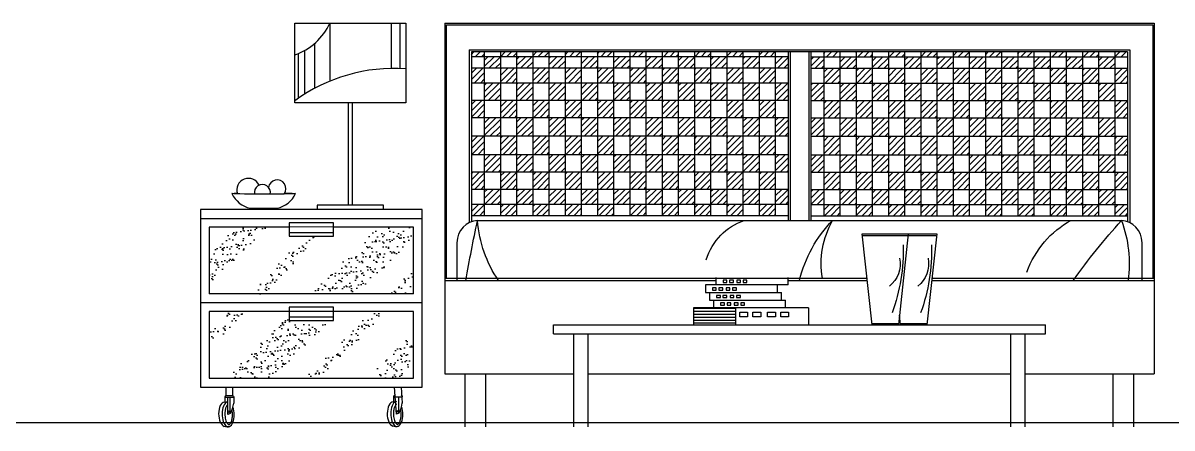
# Model space of a CAD drawing. Header units: inches. Extents: x 18.5 to 61, y 8.5 to 33.3.
# Drawn here: x 45.55 to 48.141, y 13.121 to 14.034 of the extents above; entities that cross this region are included whole.
import ezdxf

# ---------------------------------------------------------------- set-up
doc = ezdxf.new("R2010")
doc.units = ezdxf.units.IN
doc.header["$MEASUREMENT"] = 0
for name, color, linetype in [('02', 2, 'Continuous'), ('1', 1, 'Continuous'), ('8', 8, 'Continuous')]:
    doc.layers.add(name, color=color, linetype=linetype)
pattern_1 = [(45, (41.015785, 5.942925), (-0.007071068, 0.007071068), [])]

msp = doc.modelspace()

# ---------------------------------------------------------------- hatches: boundary and pattern name
at = {"layer": '8'}
h = msp.add_hatch(dxfattribs=at)
h.set_pattern_fill('ANSI31', color=256, scale=0.08, style=0)
h.set_pattern_definition(pattern_1)
h.paths.add_polyline_path([(46.5611, 13.9687), (46.5611, 13.9577), (46.5902, 13.9577), (46.5902, 13.9687)])
h.paths.add_polyline_path([(46.5611, 13.9321), (46.5611, 13.8985), (46.5902, 13.8985), (46.5902, 13.9321)])
h.paths.add_polyline_path([(46.5611, 13.8594), (46.5611, 13.8204), (46.5902, 13.8204), (46.5902, 13.8594)])
h.paths.add_polyline_path([(46.5611, 13.7787), (46.5611, 13.737), (46.5902, 13.737), (46.5902, 13.7787)])
h.paths.add_polyline_path([(46.5611, 13.698), (46.5611, 13.659), (46.5902, 13.659), (46.5902, 13.698)])
h.paths.add_polyline_path([(46.5611, 13.6253), (46.5611, 13.5998), (46.5902, 13.5998), (46.5902, 13.6253)])
h = msp.add_hatch(dxfattribs=at)
h.set_pattern_fill('ANSI31', color=256, scale=0.08, style=0)
h.set_pattern_definition(pattern_1)
h.paths.add_polyline_path([(46.6266, 13.9687), (46.6266, 13.9577), (46.6631, 13.9577), (46.6631, 13.9687)])
h.paths.add_polyline_path([(46.6266, 13.9321), (46.6266, 13.8985), (46.6631, 13.8985), (46.6631, 13.9321)])
h.paths.add_polyline_path([(46.6266, 13.8594), (46.6266, 13.8204), (46.6631, 13.8204), (46.6631, 13.8594)])
h.paths.add_polyline_path([(46.6266, 13.7787), (46.6266, 13.737), (46.6631, 13.737), (46.6631, 13.7787)])
h.paths.add_polyline_path([(46.6266, 13.698), (46.6266, 13.659), (46.6631, 13.659), (46.6631, 13.698)])
h.paths.add_polyline_path([(46.6266, 13.5998), (46.6631, 13.5998), (46.6631, 13.6253), (46.6266, 13.6253)])
h = msp.add_hatch(dxfattribs=at)
h.set_pattern_fill('ANSI31', color=256, scale=0.08, style=0)
h.set_pattern_definition(pattern_1)
h.paths.add_polyline_path([(46.736, 13.9687), (46.6995, 13.9687), (46.6995, 13.9577), (46.736, 13.9577)])
h.paths.add_polyline_path([(46.736, 13.9321), (46.6995, 13.9321), (46.6995, 13.8985), (46.736, 13.8985)])
h.paths.add_polyline_path([(46.736, 13.8594), (46.6995, 13.8594), (46.6995, 13.8204), (46.736, 13.8204)])
h.paths.add_polyline_path([(46.736, 13.7787), (46.6995, 13.7787), (46.6995, 13.737), (46.736, 13.737)])
h.paths.add_polyline_path([(46.736, 13.698), (46.6995, 13.698), (46.6995, 13.659), (46.736, 13.659)])
h.paths.add_polyline_path([(46.736, 13.6253), (46.6995, 13.6253), (46.6995, 13.5998), (46.736, 13.5998)])
h = msp.add_hatch(dxfattribs=at)
h.set_pattern_fill('ANSI31', color=256, scale=0.08, style=0)
h.set_pattern_definition(pattern_1)
h.paths.add_polyline_path([(46.8089, 13.9687), (46.7725, 13.9687), (46.7725, 13.9577), (46.8089, 13.9577)])
h.paths.add_polyline_path([(46.8089, 13.9321), (46.7725, 13.9321), (46.7725, 13.8985), (46.8089, 13.8985)])
h.paths.add_polyline_path([(46.8089, 13.8594), (46.7725, 13.8594), (46.7725, 13.8204), (46.8089, 13.8204)])
h.paths.add_polyline_path([(46.8089, 13.7787), (46.7725, 13.7787), (46.7725, 13.737), (46.8089, 13.737)])
h.paths.add_polyline_path([(46.8089, 13.698), (46.7725, 13.698), (46.7725, 13.659), (46.8089, 13.659)])
h.paths.add_polyline_path([(46.8089, 13.6253), (46.7725, 13.6253), (46.7725, 13.5998), (46.8089, 13.5998)])
h = msp.add_hatch(dxfattribs=at)
h.set_pattern_fill('ANSI31', color=256, scale=0.08, style=0)
h.set_pattern_definition(pattern_1)
h.paths.add_polyline_path([(46.8818, 13.9687), (46.8454, 13.9687), (46.8454, 13.9577), (46.8818, 13.9577)])
h.paths.add_polyline_path([(46.8818, 13.9321), (46.8454, 13.9321), (46.8454, 13.8985), (46.8818, 13.8985)])
h.paths.add_polyline_path([(46.8818, 13.8594), (46.8454, 13.8594), (46.8454, 13.8204), (46.8818, 13.8204)])
h.paths.add_polyline_path([(46.8818, 13.7787), (46.8454, 13.7787), (46.8454, 13.737), (46.8818, 13.737)])
h.paths.add_polyline_path([(46.8818, 13.698), (46.8454, 13.698), (46.8454, 13.659), (46.8818, 13.659)])
h.paths.add_polyline_path([(46.8818, 13.6253), (46.8454, 13.6253), (46.8454, 13.5998), (46.8818, 13.5998)])
h = msp.add_hatch(dxfattribs=at)
h.set_pattern_fill('ANSI31', color=256, scale=0.08, style=0)
h.set_pattern_definition(pattern_1)
h.paths.add_polyline_path([(46.9548, 13.9687), (46.9183, 13.9687), (46.9183, 13.9577), (46.9548, 13.9577)])
h.paths.add_polyline_path([(46.9548, 13.9321), (46.9183, 13.9321), (46.9183, 13.8985), (46.9548, 13.8985)])
h.paths.add_polyline_path([(46.9548, 13.8594), (46.9183, 13.8594), (46.9183, 13.8204), (46.9548, 13.8204)])
h.paths.add_polyline_path([(46.9548, 13.7787), (46.9183, 13.7787), (46.9183, 13.737), (46.9548, 13.737)])
h.paths.add_polyline_path([(46.9548, 13.698), (46.9183, 13.698), (46.9183, 13.659), (46.9548, 13.659)])
h.paths.add_polyline_path([(46.9548, 13.6253), (46.9183, 13.6253), (46.9183, 13.5998), (46.9548, 13.5998)])
h = msp.add_hatch(dxfattribs=at)
h.set_pattern_fill('ANSI31', color=256, scale=0.08, style=0)
h.set_pattern_definition(pattern_1)
h.paths.add_polyline_path([(47.0277, 13.9687), (46.9912, 13.9687), (46.9912, 13.9577), (47.0277, 13.9577)])
h.paths.add_polyline_path([(47.0277, 13.9321), (46.9912, 13.9321), (46.9912, 13.8985), (47.0277, 13.8985)])
h.paths.add_polyline_path([(47.0277, 13.8594), (46.9912, 13.8594), (46.9912, 13.8204), (47.0277, 13.8204)])
h.paths.add_polyline_path([(47.0277, 13.7787), (46.9912, 13.7787), (46.9912, 13.737), (47.0277, 13.737)])
h.paths.add_polyline_path([(47.0277, 13.698), (46.9912, 13.698), (46.9912, 13.659), (47.0277, 13.659)])
h.paths.add_polyline_path([(47.0277, 13.6253), (46.9912, 13.6253), (46.9912, 13.5998), (47.0277, 13.5998)])
h = msp.add_hatch(dxfattribs=at)
h.set_pattern_fill('ANSI31', color=256, scale=0.08, style=0)
h.set_pattern_definition(pattern_1)
h.paths.add_polyline_path([(47.1006, 13.9687), (47.0641, 13.9687), (47.0641, 13.9577), (47.1006, 13.9577)])
h.paths.add_polyline_path([(47.1006, 13.9321), (47.0641, 13.9321), (47.0641, 13.8985), (47.1006, 13.8985)])
h.paths.add_polyline_path([(47.1006, 13.8594), (47.0641, 13.8594), (47.0641, 13.8204), (47.1006, 13.8204)])
h.paths.add_polyline_path([(47.1006, 13.7787), (47.0641, 13.7787), (47.0641, 13.737), (47.1006, 13.737)])
h.paths.add_polyline_path([(47.1006, 13.698), (47.0641, 13.698), (47.0641, 13.659), (47.1006, 13.659)])
h.paths.add_polyline_path([(47.1006, 13.6253), (47.0641, 13.6253), (47.0641, 13.5998), (47.1006, 13.5998)])
h = msp.add_hatch(dxfattribs=at)
h.set_pattern_fill('ANSI31', color=256, scale=0.08, style=0)
h.set_pattern_definition(pattern_1)
h.paths.add_polyline_path([(47.1735, 13.9687), (47.137, 13.9687), (47.137, 13.9577), (47.1735, 13.9577)])
h.paths.add_polyline_path([(47.1735, 13.9321), (47.137, 13.9321), (47.137, 13.8985), (47.1735, 13.8985)])
h.paths.add_polyline_path([(47.1735, 13.8594), (47.137, 13.8594), (47.137, 13.8204), (47.1735, 13.8204)])
h.paths.add_polyline_path([(47.1735, 13.7787), (47.137, 13.7787), (47.137, 13.737), (47.1735, 13.737)])
h.paths.add_polyline_path([(47.1735, 13.698), (47.137, 13.698), (47.137, 13.659), (47.1735, 13.659)])
h.paths.add_polyline_path([(47.1735, 13.6253), (47.137, 13.6253), (47.137, 13.5998), (47.1735, 13.5998)])
h = msp.add_hatch(dxfattribs=at)
h.set_pattern_fill('ANSI31', color=256, scale=0.08, style=0)
h.set_pattern_definition(pattern_1)
h.paths.add_polyline_path([(47.2464, 13.9687), (47.21, 13.9687), (47.21, 13.9577), (47.2464, 13.9577)])
h.paths.add_polyline_path([(47.2464, 13.9321), (47.21, 13.9321), (47.21, 13.8985), (47.2464, 13.8985)])
h.paths.add_polyline_path([(47.2464, 13.8594), (47.21, 13.8594), (47.21, 13.8204), (47.2464, 13.8204)])
h.paths.add_polyline_path([(47.2464, 13.7787), (47.21, 13.7787), (47.21, 13.737), (47.2464, 13.737)])
h.paths.add_polyline_path([(47.2464, 13.698), (47.21, 13.698), (47.21, 13.659), (47.2464, 13.659)])
h.paths.add_polyline_path([(47.2464, 13.6253), (47.21, 13.6253), (47.21, 13.5998), (47.2464, 13.5998)])
h = msp.add_hatch(dxfattribs=at)
h.set_pattern_fill('ANSI31', color=256, scale=0.08, style=0)
h.set_pattern_definition(pattern_1)
h.paths.add_polyline_path([(47.3555, 13.9687), (47.3919, 13.9687), (47.3919, 13.9577), (47.3555, 13.9577)])
h.paths.add_polyline_path([(47.3555, 13.9321), (47.3919, 13.9321), (47.3919, 13.8985), (47.3555, 13.8985)])
h.paths.add_polyline_path([(47.3555, 13.8594), (47.3919, 13.8594), (47.3919, 13.8204), (47.3555, 13.8204)])
h.paths.add_polyline_path([(47.3555, 13.7787), (47.3919, 13.7787), (47.3919, 13.737), (47.3555, 13.737)])
h.paths.add_polyline_path([(47.3555, 13.698), (47.3919, 13.698), (47.3919, 13.659), (47.3555, 13.659)])
h.paths.add_polyline_path([(47.3555, 13.6253), (47.3919, 13.6253), (47.3919, 13.5998), (47.3555, 13.5998)])
h = msp.add_hatch(dxfattribs=at)
h.set_pattern_fill('ANSI31', color=256, scale=0.08, style=0)
h.set_pattern_definition(pattern_1)
h.paths.add_polyline_path([(47.4284, 13.9687), (47.4649, 13.9687), (47.4649, 13.9577), (47.4284, 13.9577)])
h.paths.add_polyline_path([(47.4284, 13.9321), (47.4649, 13.9321), (47.4649, 13.8985), (47.4284, 13.8985)])
h.paths.add_polyline_path([(47.4284, 13.8594), (47.4649, 13.8594), (47.4649, 13.8204), (47.4284, 13.8204)])
h.paths.add_polyline_path([(47.4284, 13.7787), (47.4649, 13.7787), (47.4649, 13.737), (47.4284, 13.737)])
h.paths.add_polyline_path([(47.4284, 13.698), (47.4649, 13.698), (47.4649, 13.659), (47.4284, 13.659)])
h.paths.add_polyline_path([(47.4284, 13.6253), (47.4649, 13.6253), (47.4649, 13.5998), (47.4284, 13.5998)])
h = msp.add_hatch(dxfattribs=at)
h.set_pattern_fill('ANSI31', color=256, scale=0.08, style=0)
h.set_pattern_definition(pattern_1)
h.paths.add_polyline_path([(47.5013, 13.9687), (47.5378, 13.9687), (47.5378, 13.9577), (47.5013, 13.9577)])
h.paths.add_polyline_path([(47.5013, 13.9321), (47.5378, 13.9321), (47.5378, 13.8985), (47.5013, 13.8985)])
h.paths.add_polyline_path([(47.5013, 13.8594), (47.5378, 13.8594), (47.5378, 13.8204), (47.5013, 13.8204)])
h.paths.add_polyline_path([(47.5013, 13.7787), (47.5378, 13.7787), (47.5378, 13.737), (47.5013, 13.737)])
h.paths.add_polyline_path([(47.5013, 13.698), (47.5378, 13.698), (47.5378, 13.659), (47.5013, 13.659)])
h.paths.add_polyline_path([(47.5013, 13.6253), (47.5378, 13.6253), (47.5378, 13.5998), (47.5013, 13.5998)])
h = msp.add_hatch(dxfattribs=at)
h.set_pattern_fill('ANSI31', color=256, scale=0.08, style=0)
h.set_pattern_definition(pattern_1)
h.paths.add_polyline_path([(47.5742, 13.9687), (47.6107, 13.9687), (47.6107, 13.9577), (47.5742, 13.9577)])
h.paths.add_polyline_path([(47.5742, 13.9321), (47.6107, 13.9321), (47.6107, 13.8985), (47.5742, 13.8985)])
h.paths.add_polyline_path([(47.5742, 13.8594), (47.6107, 13.8594), (47.6107, 13.8204), (47.5742, 13.8204)])
h.paths.add_polyline_path([(47.5742, 13.7787), (47.6107, 13.7787), (47.6107, 13.737), (47.5742, 13.737)])
h.paths.add_polyline_path([(47.5742, 13.698), (47.6107, 13.698), (47.6107, 13.659), (47.5742, 13.659)])
h.paths.add_polyline_path([(47.5742, 13.6253), (47.6107, 13.6253), (47.6107, 13.5998), (47.5742, 13.5998)])
h = msp.add_hatch(dxfattribs=at)
h.set_pattern_fill('ANSI31', color=256, scale=0.08, style=0)
h.set_pattern_definition(pattern_1)
h.paths.add_polyline_path([(47.6472, 13.9687), (47.6836, 13.9687), (47.6836, 13.9577), (47.6472, 13.9577)])
h.paths.add_polyline_path([(47.6472, 13.9321), (47.6836, 13.9321), (47.6836, 13.8985), (47.6472, 13.8985)])
h.paths.add_polyline_path([(47.6472, 13.8594), (47.6836, 13.8594), (47.6836, 13.8204), (47.6472, 13.8204)])
h.paths.add_polyline_path([(47.6472, 13.7787), (47.6836, 13.7787), (47.6836, 13.737), (47.6472, 13.737)])
h.paths.add_polyline_path([(47.6472, 13.698), (47.6836, 13.698), (47.6836, 13.659), (47.6472, 13.659)])
h.paths.add_polyline_path([(47.6472, 13.6253), (47.6836, 13.6253), (47.6836, 13.5998), (47.6472, 13.5998)])
h = msp.add_hatch(dxfattribs=at)
h.set_pattern_fill('ANSI31', color=256, scale=0.08, style=0)
h.set_pattern_definition(pattern_1)
h.paths.add_polyline_path([(47.7201, 13.9687), (47.7565, 13.9687), (47.7565, 13.9577), (47.7201, 13.9577)])
h.paths.add_polyline_path([(47.7201, 13.9321), (47.7565, 13.9321), (47.7565, 13.8985), (47.7201, 13.8985)])
h.paths.add_polyline_path([(47.7201, 13.8594), (47.7565, 13.8594), (47.7565, 13.8204), (47.7201, 13.8204)])
h.paths.add_polyline_path([(47.7201, 13.7787), (47.7565, 13.7787), (47.7565, 13.737), (47.7201, 13.737)])
h.paths.add_polyline_path([(47.7201, 13.698), (47.7565, 13.698), (47.7565, 13.659), (47.7201, 13.659)])
h.paths.add_polyline_path([(47.7201, 13.6253), (47.7565, 13.6253), (47.7565, 13.5998), (47.7201, 13.5998)])
h = msp.add_hatch(dxfattribs=at)
h.set_pattern_fill('ANSI31', color=256, scale=0.08, style=0)
h.set_pattern_definition(pattern_1)
h.paths.add_polyline_path([(47.793, 13.9687), (47.8294, 13.9687), (47.8294, 13.9577), (47.793, 13.9577)])
h.paths.add_polyline_path([(47.793, 13.9321), (47.8294, 13.9321), (47.8294, 13.8985), (47.793, 13.8985)])
h.paths.add_polyline_path([(47.793, 13.8594), (47.8294, 13.8594), (47.8294, 13.8204), (47.793, 13.8204)])
h.paths.add_polyline_path([(47.793, 13.7787), (47.8294, 13.7787), (47.8294, 13.737), (47.793, 13.737)])
h.paths.add_polyline_path([(47.793, 13.698), (47.8294, 13.698), (47.8294, 13.659), (47.793, 13.659)])
h.paths.add_polyline_path([(47.793, 13.6253), (47.8294, 13.6253), (47.8294, 13.5998), (47.793, 13.5998)])
h = msp.add_hatch(dxfattribs=at)
h.set_pattern_fill('ANSI31', color=256, scale=0.08, style=0)
h.set_pattern_definition(pattern_1)
h.paths.add_polyline_path([(47.8659, 13.9687), (47.9024, 13.9687), (47.9024, 13.9577), (47.8659, 13.9577)])
h.paths.add_polyline_path([(47.8659, 13.9321), (47.9024, 13.9321), (47.9024, 13.8985), (47.8659, 13.8985)])
h.paths.add_polyline_path([(47.8659, 13.8594), (47.9024, 13.8594), (47.9024, 13.8204), (47.8659, 13.8204)])
h.paths.add_polyline_path([(47.8659, 13.7787), (47.9024, 13.7787), (47.9024, 13.737), (47.8659, 13.737)])
h.paths.add_polyline_path([(47.8659, 13.698), (47.9024, 13.698), (47.9024, 13.659), (47.8659, 13.659)])
h.paths.add_polyline_path([(47.8659, 13.6253), (47.9024, 13.6253), (47.9024, 13.5998), (47.8659, 13.5998)])
h = msp.add_hatch(dxfattribs=at)
h.set_pattern_fill('ANSI31', color=256, scale=0.08, style=0)
h.set_pattern_definition(pattern_1)
h.paths.add_polyline_path([(47.9388, 13.9687), (47.9753, 13.9687), (47.9753, 13.9577), (47.9388, 13.9577)])
h.paths.add_polyline_path([(47.9388, 13.9321), (47.9753, 13.9321), (47.9753, 13.8985), (47.9388, 13.8985)])
h.paths.add_polyline_path([(47.9388, 13.8594), (47.9753, 13.8594), (47.9753, 13.8204), (47.9388, 13.8204)])
h.paths.add_polyline_path([(47.9388, 13.7787), (47.9753, 13.7787), (47.9753, 13.737), (47.9388, 13.737)])
h.paths.add_polyline_path([(47.9388, 13.698), (47.9753, 13.698), (47.9753, 13.659), (47.9388, 13.659)])
h.paths.add_polyline_path([(47.9388, 13.6253), (47.9753, 13.6253), (47.9753, 13.5998), (47.9388, 13.5998)])
h = msp.add_hatch(dxfattribs=at)
h.set_pattern_fill('ANSI31', color=256, scale=0.08, style=0)
h.set_pattern_definition(pattern_1)
h.paths.add_polyline_path([(48.0117, 13.9687), (48.0408, 13.9687), (48.0408, 13.9577), (48.0117, 13.9577)])
h.paths.add_polyline_path([(48.0117, 13.9321), (48.0408, 13.9321), (48.0408, 13.8985), (48.0117, 13.8985)])
h.paths.add_polyline_path([(48.0117, 13.8594), (48.0408, 13.8594), (48.0408, 13.8204), (48.0117, 13.8204)])
h.paths.add_polyline_path([(48.0117, 13.7787), (48.0408, 13.7787), (48.0408, 13.737), (48.0117, 13.737)])
h.paths.add_polyline_path([(48.0117, 13.698), (48.0408, 13.698), (48.0408, 13.659), (48.0117, 13.659)])
h.paths.add_polyline_path([(48.0117, 13.6253), (48.0408, 13.6253), (48.0408, 13.5998), (48.0117, 13.5998)])
h = msp.add_hatch(dxfattribs=at)
h.set_pattern_fill('ANSI31', color=256, scale=0.08, style=0)
h.set_pattern_definition(pattern_1)
h.paths.add_polyline_path([(46.5902, 13.9577), (46.5902, 13.9321), (46.6266, 13.9321), (46.6266, 13.9577)])
h.paths.add_polyline_path([(46.5902, 13.8985), (46.5902, 13.8594), (46.6266, 13.8594), (46.6266, 13.8985)])
h.paths.add_polyline_path([(46.5902, 13.8204), (46.5902, 13.7787), (46.6266, 13.7787), (46.6266, 13.8204)])
h.paths.add_polyline_path([(46.5902, 13.737), (46.5902, 13.698), (46.6266, 13.698), (46.6266, 13.737)])
h.paths.add_polyline_path([(46.5902, 13.659), (46.5902, 13.6253), (46.6266, 13.6253), (46.6266, 13.659)])
h = msp.add_hatch(dxfattribs=at)
h.set_pattern_fill('ANSI31', color=256, scale=0.08, style=0)
h.set_pattern_definition(pattern_1)
h.paths.add_polyline_path([(46.6995, 13.9577), (46.6631, 13.9577), (46.6631, 13.9321), (46.6995, 13.9321)])
h.paths.add_polyline_path([(46.6995, 13.8985), (46.6631, 13.8985), (46.6631, 13.8594), (46.6995, 13.8594)])
h.paths.add_polyline_path([(46.6995, 13.8204), (46.6631, 13.8204), (46.6631, 13.7787), (46.6995, 13.7787)])
h.paths.add_polyline_path([(46.6995, 13.737), (46.6631, 13.737), (46.6631, 13.698), (46.6995, 13.698)])
h.paths.add_polyline_path([(46.6995, 13.659), (46.6631, 13.659), (46.6631, 13.6253), (46.6995, 13.6253)])
h = msp.add_hatch(dxfattribs=at)
h.set_pattern_fill('ANSI31', color=256, scale=0.08, style=0)
h.set_pattern_definition(pattern_1)
h.paths.add_polyline_path([(46.7725, 13.9577), (46.736, 13.9577), (46.736, 13.9321), (46.7725, 13.9321)])
h.paths.add_polyline_path([(46.7725, 13.8985), (46.736, 13.8985), (46.736, 13.8594), (46.7725, 13.8594)])
h.paths.add_polyline_path([(46.7725, 13.8204), (46.736, 13.8204), (46.736, 13.7787), (46.7725, 13.7787)])
h.paths.add_polyline_path([(46.7725, 13.737), (46.736, 13.737), (46.736, 13.698), (46.7725, 13.698)])
h.paths.add_polyline_path([(46.7725, 13.659), (46.736, 13.659), (46.736, 13.6253), (46.7725, 13.6253)])
h = msp.add_hatch(dxfattribs=at)
h.set_pattern_fill('ANSI31', color=256, scale=0.08, style=0)
h.set_pattern_definition(pattern_1)
h.paths.add_polyline_path([(46.8454, 13.9577), (46.8089, 13.9577), (46.8089, 13.9321), (46.8454, 13.9321)])
h.paths.add_polyline_path([(46.8454, 13.8985), (46.8089, 13.8985), (46.8089, 13.8594), (46.8454, 13.8594)])
h.paths.add_polyline_path([(46.8454, 13.8204), (46.8089, 13.8204), (46.8089, 13.7787), (46.8454, 13.7787)])
h.paths.add_polyline_path([(46.8454, 13.737), (46.8089, 13.737), (46.8089, 13.698), (46.8454, 13.698)])
h.paths.add_polyline_path([(46.8454, 13.659), (46.8089, 13.659), (46.8089, 13.6253), (46.8454, 13.6253)])
h = msp.add_hatch(dxfattribs=at)
h.set_pattern_fill('ANSI31', color=256, scale=0.08, style=0)
h.set_pattern_definition(pattern_1)
h.paths.add_polyline_path([(46.9183, 13.9577), (46.8818, 13.9577), (46.8818, 13.9321), (46.9183, 13.9321)])
h.paths.add_polyline_path([(46.9183, 13.8985), (46.8818, 13.8985), (46.8818, 13.8594), (46.9183, 13.8594)])
h.paths.add_polyline_path([(46.9183, 13.8204), (46.8818, 13.8204), (46.8818, 13.7787), (46.9183, 13.7787)])
h.paths.add_polyline_path([(46.9183, 13.737), (46.8818, 13.737), (46.8818, 13.698), (46.9183, 13.698)])
h.paths.add_polyline_path([(46.9183, 13.659), (46.8818, 13.659), (46.8818, 13.6253), (46.9183, 13.6253)])
h = msp.add_hatch(dxfattribs=at)
h.set_pattern_fill('ANSI31', color=256, scale=0.08, style=0)
h.set_pattern_definition(pattern_1)
h.paths.add_polyline_path([(46.9912, 13.9577), (46.9548, 13.9577), (46.9548, 13.9321), (46.9912, 13.9321)])
h.paths.add_polyline_path([(46.9912, 13.8985), (46.9548, 13.8985), (46.9548, 13.8594), (46.9912, 13.8594)])
h.paths.add_polyline_path([(46.9912, 13.8204), (46.9548, 13.8204), (46.9548, 13.7787), (46.9912, 13.7787)])
h.paths.add_polyline_path([(46.9912, 13.737), (46.9548, 13.737), (46.9548, 13.698), (46.9912, 13.698)])
h.paths.add_polyline_path([(46.9912, 13.659), (46.9548, 13.659), (46.9548, 13.6253), (46.9912, 13.6253)])
h = msp.add_hatch(dxfattribs=at)
h.set_pattern_fill('ANSI31', color=256, scale=0.08, style=0)
h.set_pattern_definition(pattern_1)
h.paths.add_polyline_path([(47.0641, 13.9577), (47.0277, 13.9577), (47.0277, 13.9321), (47.0641, 13.9321)])
h.paths.add_polyline_path([(47.0641, 13.8985), (47.0277, 13.8985), (47.0277, 13.8594), (47.0641, 13.8594)])
h.paths.add_polyline_path([(47.0641, 13.8204), (47.0277, 13.8204), (47.0277, 13.7787), (47.0641, 13.7787)])
h.paths.add_polyline_path([(47.0641, 13.737), (47.0277, 13.737), (47.0277, 13.698), (47.0641, 13.698)])
h.paths.add_polyline_path([(47.0641, 13.659), (47.0277, 13.659), (47.0277, 13.6253), (47.0641, 13.6253)])
h = msp.add_hatch(dxfattribs=at)
h.set_pattern_fill('ANSI31', color=256, scale=0.08, style=0)
h.set_pattern_definition(pattern_1)
h.paths.add_polyline_path([(47.137, 13.9577), (47.1006, 13.9577), (47.1006, 13.9321), (47.137, 13.9321)])
h.paths.add_polyline_path([(47.137, 13.8985), (47.1006, 13.8985), (47.1006, 13.8594), (47.137, 13.8594)])
h.paths.add_polyline_path([(47.137, 13.8204), (47.1006, 13.8204), (47.1006, 13.7787), (47.137, 13.7787)])
h.paths.add_polyline_path([(47.137, 13.737), (47.1006, 13.737), (47.1006, 13.698), (47.137, 13.698)])
h.paths.add_polyline_path([(47.137, 13.659), (47.1006, 13.659), (47.1006, 13.6253), (47.137, 13.6253)])
h = msp.add_hatch(dxfattribs=at)
h.set_pattern_fill('ANSI31', color=256, scale=0.08, style=0)
h.set_pattern_definition(pattern_1)
h.paths.add_polyline_path([(47.21, 13.9577), (47.1735, 13.9577), (47.1735, 13.9321), (47.21, 13.9321)])
h.paths.add_polyline_path([(47.21, 13.8985), (47.1735, 13.8985), (47.1735, 13.8594), (47.21, 13.8594)])
h.paths.add_polyline_path([(47.21, 13.8204), (47.1735, 13.8204), (47.1735, 13.7787), (47.21, 13.7787)])
h.paths.add_polyline_path([(47.21, 13.737), (47.1735, 13.737), (47.1735, 13.698), (47.21, 13.698)])
h.paths.add_polyline_path([(47.21, 13.659), (47.1735, 13.659), (47.1735, 13.6253), (47.21, 13.6253)])
h = msp.add_hatch(dxfattribs=at)
h.set_pattern_fill('ANSI31', color=256, scale=0.08, style=0)
h.set_pattern_definition(pattern_1)
h.paths.add_polyline_path([(47.2464, 13.9321), (47.2755, 13.9321), (47.2755, 13.9577), (47.2464, 13.9577)])
h.paths.add_polyline_path([(47.2464, 13.8594), (47.2755, 13.8594), (47.2755, 13.8985), (47.2464, 13.8985)])
h.paths.add_polyline_path([(47.2464, 13.7787), (47.2755, 13.7787), (47.2755, 13.8204), (47.2464, 13.8204)])
h.paths.add_polyline_path([(47.2464, 13.698), (47.2755, 13.698), (47.2755, 13.737), (47.2464, 13.737)])
h.paths.add_polyline_path([(47.2464, 13.6253), (47.2755, 13.6253), (47.2755, 13.659), (47.2464, 13.659)])
h = msp.add_hatch(dxfattribs=at)
h.set_pattern_fill('ANSI31', color=256, scale=0.08, style=0)
h.set_pattern_definition(pattern_1)
h.paths.add_polyline_path([(47.3264, 13.9577), (47.3555, 13.9577), (47.3555, 13.9321), (47.3264, 13.9321)])
h.paths.add_polyline_path([(47.3264, 13.8985), (47.3555, 13.8985), (47.3555, 13.8594), (47.3264, 13.8594)])
h.paths.add_polyline_path([(47.3264, 13.8204), (47.3555, 13.8204), (47.3555, 13.7787), (47.3264, 13.7787)])
h.paths.add_polyline_path([(47.3264, 13.737), (47.3555, 13.737), (47.3555, 13.698), (47.3264, 13.698)])
h.paths.add_polyline_path([(47.3264, 13.659), (47.3555, 13.659), (47.3555, 13.6253), (47.3264, 13.6253)])
h = msp.add_hatch(dxfattribs=at)
h.set_pattern_fill('ANSI31', color=256, scale=0.08, style=0)
h.set_pattern_definition(pattern_1)
h.paths.add_polyline_path([(47.3919, 13.9577), (47.4284, 13.9577), (47.4284, 13.9321), (47.3919, 13.9321)])
h.paths.add_polyline_path([(47.3919, 13.8985), (47.4284, 13.8985), (47.4284, 13.8594), (47.3919, 13.8594)])
h.paths.add_polyline_path([(47.3919, 13.8204), (47.4284, 13.8204), (47.4284, 13.7787), (47.3919, 13.7787)])
h.paths.add_polyline_path([(47.3919, 13.737), (47.4284, 13.737), (47.4284, 13.698), (47.3919, 13.698)])
h.paths.add_polyline_path([(47.3919, 13.659), (47.4284, 13.659), (47.4284, 13.6253), (47.3919, 13.6253)])
h = msp.add_hatch(dxfattribs=at)
h.set_pattern_fill('ANSI31', color=256, scale=0.08, style=0)
h.set_pattern_definition(pattern_1)
h.paths.add_polyline_path([(47.4649, 13.9577), (47.5013, 13.9577), (47.5013, 13.9321), (47.4649, 13.9321)])
h.paths.add_polyline_path([(47.4649, 13.8985), (47.5013, 13.8985), (47.5013, 13.8594), (47.4649, 13.8594)])
h.paths.add_polyline_path([(47.4649, 13.8204), (47.5013, 13.8204), (47.5013, 13.7787), (47.4649, 13.7787)])
h.paths.add_polyline_path([(47.4649, 13.737), (47.5013, 13.737), (47.5013, 13.698), (47.4649, 13.698)])
h.paths.add_polyline_path([(47.4649, 13.659), (47.5013, 13.659), (47.5013, 13.6253), (47.4649, 13.6253)])
h = msp.add_hatch(dxfattribs=at)
h.set_pattern_fill('ANSI31', color=256, scale=0.08, style=0)
h.set_pattern_definition(pattern_1)
h.paths.add_polyline_path([(47.5378, 13.9577), (47.5742, 13.9577), (47.5742, 13.9321), (47.5378, 13.9321)])
h.paths.add_polyline_path([(47.5378, 13.8985), (47.5742, 13.8985), (47.5742, 13.8594), (47.5378, 13.8594)])
h.paths.add_polyline_path([(47.5378, 13.8204), (47.5742, 13.8204), (47.5742, 13.7787), (47.5378, 13.7787)])
h.paths.add_polyline_path([(47.5378, 13.737), (47.5742, 13.737), (47.5742, 13.698), (47.5378, 13.698)])
h.paths.add_polyline_path([(47.5378, 13.659), (47.5742, 13.659), (47.5742, 13.6253), (47.5378, 13.6253)])
h = msp.add_hatch(dxfattribs=at)
h.set_pattern_fill('ANSI31', color=256, scale=0.08, style=0)
h.set_pattern_definition(pattern_1)
h.paths.add_polyline_path([(47.6107, 13.9577), (47.6472, 13.9577), (47.6472, 13.9321), (47.6107, 13.9321)])
h.paths.add_polyline_path([(47.6107, 13.8985), (47.6472, 13.8985), (47.6472, 13.8594), (47.6107, 13.8594)])
h.paths.add_polyline_path([(47.6107, 13.8204), (47.6472, 13.8204), (47.6472, 13.7787), (47.6107, 13.7787)])
h.paths.add_polyline_path([(47.6107, 13.737), (47.6472, 13.737), (47.6472, 13.698), (47.6107, 13.698)])
h.paths.add_polyline_path([(47.6107, 13.659), (47.6472, 13.659), (47.6472, 13.6253), (47.6107, 13.6253)])
h = msp.add_hatch(dxfattribs=at)
h.set_pattern_fill('ANSI31', color=256, scale=0.08, style=0)
h.set_pattern_definition(pattern_1)
h.paths.add_polyline_path([(47.6836, 13.9577), (47.7201, 13.9577), (47.7201, 13.9321), (47.6836, 13.9321)])
h.paths.add_polyline_path([(47.6836, 13.8985), (47.7201, 13.8985), (47.7201, 13.8594), (47.6836, 13.8594)])
h.paths.add_polyline_path([(47.6836, 13.8204), (47.7201, 13.8204), (47.7201, 13.7787), (47.6836, 13.7787)])
h.paths.add_polyline_path([(47.6836, 13.737), (47.7201, 13.737), (47.7201, 13.698), (47.6836, 13.698)])
h.paths.add_polyline_path([(47.6836, 13.659), (47.7201, 13.659), (47.7201, 13.6253), (47.6836, 13.6253)])
h = msp.add_hatch(dxfattribs=at)
h.set_pattern_fill('ANSI31', color=256, scale=0.08, style=0)
h.set_pattern_definition(pattern_1)
h.paths.add_polyline_path([(47.7565, 13.9577), (47.793, 13.9577), (47.793, 13.9321), (47.7565, 13.9321)])
h.paths.add_polyline_path([(47.7565, 13.8985), (47.793, 13.8985), (47.793, 13.8594), (47.7565, 13.8594)])
h.paths.add_polyline_path([(47.7565, 13.8204), (47.793, 13.8204), (47.793, 13.7787), (47.7565, 13.7787)])
h.paths.add_polyline_path([(47.7565, 13.737), (47.793, 13.737), (47.793, 13.698), (47.7565, 13.698)])
h.paths.add_polyline_path([(47.7565, 13.659), (47.793, 13.659), (47.793, 13.6253), (47.7565, 13.6253)])
h = msp.add_hatch(dxfattribs=at)
h.set_pattern_fill('ANSI31', color=256, scale=0.08, style=0)
h.set_pattern_definition(pattern_1)
h.paths.add_polyline_path([(47.8294, 13.9577), (47.8659, 13.9577), (47.8659, 13.9321), (47.8294, 13.9321)])
h.paths.add_polyline_path([(47.8294, 13.8985), (47.8659, 13.8985), (47.8659, 13.8594), (47.8294, 13.8594)])
h.paths.add_polyline_path([(47.8294, 13.8204), (47.8659, 13.8204), (47.8659, 13.7787), (47.8294, 13.7787)])
h.paths.add_polyline_path([(47.8294, 13.737), (47.8659, 13.737), (47.8659, 13.698), (47.8294, 13.698)])
h.paths.add_polyline_path([(47.8294, 13.659), (47.8659, 13.659), (47.8659, 13.6253), (47.8294, 13.6253)])
h = msp.add_hatch(dxfattribs=at)
h.set_pattern_fill('ANSI31', color=256, scale=0.08, style=0)
h.set_pattern_definition(pattern_1)
h.paths.add_polyline_path([(47.9024, 13.9577), (47.9388, 13.9577), (47.9388, 13.9321), (47.9024, 13.9321)])
h.paths.add_polyline_path([(47.9024, 13.8985), (47.9388, 13.8985), (47.9388, 13.8594), (47.9024, 13.8594)])
h.paths.add_polyline_path([(47.9024, 13.8204), (47.9388, 13.8204), (47.9388, 13.7787), (47.9024, 13.7787)])
h.paths.add_polyline_path([(47.9024, 13.737), (47.9388, 13.737), (47.9388, 13.698), (47.9024, 13.698)])
h.paths.add_polyline_path([(47.9024, 13.659), (47.9388, 13.659), (47.9388, 13.6253), (47.9024, 13.6253)])
h = msp.add_hatch(dxfattribs=at)
h.set_pattern_fill('ANSI31', color=256, scale=0.08, style=0)
h.set_pattern_definition(pattern_1)
h.paths.add_polyline_path([(48.0117, 13.9321), (48.0117, 13.9577), (47.9753, 13.9577), (47.9753, 13.9321)])
h.paths.add_polyline_path([(47.9753, 13.8985), (47.9753, 13.8594), (48.0117, 13.8594), (48.0117, 13.8985)])
h.paths.add_polyline_path([(48.0117, 13.8204), (47.9753, 13.8204), (47.9753, 13.7787), (48.0117, 13.7787)])
h.paths.add_polyline_path([(47.9753, 13.737), (47.9753, 13.698), (48.0117, 13.698), (48.0117, 13.737)])
h.paths.add_polyline_path([(47.9753, 13.659), (47.9753, 13.6253), (48.0117, 13.6253), (48.0117, 13.659)])
h = msp.add_hatch(dxfattribs=at)
h.set_pattern_fill('AR-SAND', color=256, scale=0.012, style=0)
h.set_pattern_definition([(37.5, (41.015785, 5.942926), (-0.00075592, 0.023121885), [0, -0.01824, 0, -0.0204, 0, -0.0195]), (7.5, (41.015785, 5.942926), (0.02123732, 0.03386575), [0, -0.00984, 0, -0.01644, 0, -0.0063]), (327.5, (41.001025, 5.942926), (0.037369702, 6.791e-05), [0, -0.006, 0, -0.0216, 0, -0.0282]), (317.5, (41.001025, 5.942926), (0.03607352, 0.01053211), [0, -0.003, 0, -0.01416, 0, -0.0162])])
h.paths.add_polyline_path([(46.101, 13.5737), (46.0303, 13.5737), (45.9702, 13.5137), (45.9702, 13.443)])
h.paths.add_polyline_path([(46.0524, 13.3837), (46.017, 13.3837), (45.9702, 13.3369), (45.9702, 13.3015)])
h.paths.add_polyline_path([(46.2224, 13.5537), (46.187, 13.5537), (46.057, 13.4237), (46.0924, 13.4237)])
h.paths.add_polyline_path([(46.4192, 13.5737), (46.3485, 13.5737), (46.1985, 13.4237), (46.2692, 13.4237)])
h.paths.add_polyline_path([(46.2092, 13.3637), (46.1502, 13.3637), (46.1502, 13.3755), (46.0085, 13.2337), (46.0792, 13.2337)])
h.paths.add_polyline_path([(46.2445, 13.3637), (46.2092, 13.3637), (46.0792, 13.2337), (46.1145, 13.2337)])
h.paths.add_polyline_path([(46.4302, 13.5494), (46.4302, 13.5737), (46.4192, 13.5737), (46.2692, 13.4237), (46.3045, 13.4237)])
h.paths.add_polyline_path([(46.3706, 13.3837), (46.3352, 13.3837), (46.1852, 13.2337), (46.2206, 13.2337)])
h.paths.add_polyline_path([(46.4302, 13.4433), (46.4302, 13.4787), (46.3752, 13.4237), (46.4106, 13.4237)], flags=17)
h.paths.add_polyline_path([(46.4302, 13.3373), (46.3267, 13.2337), (46.3974, 13.2337), (46.4302, 13.2666)])
h = msp.add_hatch(dxfattribs=at)
h.set_pattern_fill('ANSI31', color=256, scale=0.0432, angle=315, style=0)
h.set_pattern_definition([(0, (-26.429845, -16.289117), (2e-18, 0.0066), [])])
h.paths.add_polyline_path([(47.1577, 13.3537), (47.1577, 13.3924), (47.0617, 13.3924), (47.0617, 13.3537)])

# ---------------------------------------------------------------- linework, layer by layer
at = {"layer": '02'}
for p, q in [((46.2425, 13.903), (46.2425, 14.0339)), ((46.3808, 13.9317), (46.3808, 14.0339)), ((46.4005, 13.9316), (46.4005, 14.0339)), ((46.501, 14.0337), (48.101, 14.0337)), ((46.501, 14.0337), (46.501, 13.2437)), ((46.5047, 14.0297), (48.0973, 14.0297)), ((46.5047, 13.4587), (46.5047, 14.0297)), ((48.0973, 14.0297), (48.0973, 13.4587)), ((48.101, 14.0337), (48.101, 13.2437)), ((46.1712, 13.8644), (46.1712, 13.9652)), ((46.1852, 13.8736), (46.1852, 13.972)), ((46.208, 13.8868), (46.208, 13.9881)), ((46.5564, 13.9737), (48.0455, 13.9737)), ((46.5564, 13.9737), (46.5564, 13.5845)), ((48.0408, 13.9687), (46.5611, 13.9687)), ((46.5611, 13.9687), (46.5611, 13.5864)), ((46.5902, 13.9687), (46.5902, 13.5998)), ((46.6266, 13.9687), (46.6266, 13.5998)), ((46.6631, 13.9687), (46.6631, 13.5998)), ((46.6995, 13.9687), (46.6995, 13.5998)), ((46.736, 13.9687), (46.736, 13.5998)), ((46.7725, 13.9687), (46.7725, 13.5998)), ((46.8089, 13.9687), (46.8089, 13.5998)), ((46.8454, 13.9687), (46.8454, 13.5998)), ((46.8818, 13.9687), (46.8818, 13.5998)), ((46.9183, 13.9687), (46.9183, 13.5998)), ((46.9548, 13.9687), (46.9548, 13.5998)), ((46.9912, 13.9687), (46.9912, 13.5998)), ((47.0277, 13.9687), (47.0277, 13.5998)), ((47.0641, 13.9687), (47.0641, 13.5998)), ((47.1006, 13.9687), (47.1006, 13.5998)), ((47.137, 13.9687), (47.137, 13.5998)), ((47.1735, 13.9687), (47.1735, 13.5998)), ((47.21, 13.9687), (47.21, 13.5998)), ((47.2464, 13.9687), (47.2464, 13.5998)), ((47.2755, 13.9687), (47.2755, 13.5887)), ((47.2801, 13.9687), (47.2801, 13.5887)), ((47.3218, 13.9687), (47.3218, 13.5887)), ((47.3264, 13.9687), (47.3264, 13.5887)), ((47.3555, 13.9687), (47.3555, 13.5998)), ((47.3919, 13.9687), (47.3919, 13.5998)), ((47.4284, 13.9687), (47.4284, 13.5998)), ((47.4649, 13.9687), (47.4649, 13.5998)), ((47.5013, 13.9687), (47.5013, 13.5998)), ((47.5378, 13.9687), (47.5378, 13.5998)), ((47.5742, 13.9687), (47.5742, 13.5998)), ((47.6107, 13.9687), (47.6107, 13.5998)), ((47.6472, 13.9687), (47.6472, 13.5998)), ((47.6836, 13.9687), (47.6836, 13.5998)), ((47.7201, 13.9687), (47.7201, 13.5998)), ((47.7565, 13.9687), (47.7565, 13.5998)), ((47.793, 13.9687), (47.793, 13.5998)), ((47.8294, 13.9687), (47.8294, 13.5998)), ((47.8659, 13.9687), (47.8659, 13.5998)), ((47.9024, 13.9687), (47.9024, 13.5998)), ((47.9388, 13.9687), (47.9388, 13.5998)), ((47.9753, 13.9687), (47.9753, 13.5998)), ((48.0117, 13.9687), (48.0117, 13.5998)), ((48.0408, 13.9687), (48.0408, 13.5864)), ((48.0455, 13.9737), (48.0455, 13.5845)), ((47.2755, 13.9577), (46.5611, 13.9577)), ((47.3264, 13.9577), (48.0408, 13.9577)), ((47.2755, 13.9321), (46.5611, 13.9321)), ((47.3264, 13.9321), (48.0408, 13.9321)), ((47.2755, 13.8985), (46.5611, 13.8985)), ((47.3264, 13.8985), (48.0408, 13.8985)), ((47.2755, 13.8594), (46.5611, 13.8594)), ((47.3264, 13.8594), (48.0408, 13.8594)), ((47.2755, 13.8204), (46.5611, 13.8204)), ((47.3264, 13.8204), (48.0408, 13.8204)), ((47.2755, 13.7787), (46.5611, 13.7787)), ((47.3264, 13.7787), (48.0408, 13.7787)), ((47.2755, 13.737), (46.5611, 13.737)), ((47.3264, 13.737), (48.0408, 13.737)), ((47.2755, 13.698), (46.5611, 13.698)), ((47.3264, 13.698), (48.0408, 13.698)), ((47.2755, 13.659), (46.5611, 13.659)), ((47.3264, 13.659), (48.0408, 13.659)), ((46.4502, 13.6137), (45.9502, 13.6137)), ((47.2755, 13.6253), (46.5611, 13.6253)), ((47.3264, 13.6253), (48.0408, 13.6253)), ((45.9502, 13.5937), (46.4502, 13.5937)), ((47.2755, 13.5998), (46.5611, 13.5998)), ((46.5749, 13.5887), (48.027, 13.5887)), ((47.3264, 13.5998), (48.0408, 13.5998)), ((46.1502, 13.5757), (46.4302, 13.5737)), ((46.1502, 13.5617), (46.2502, 13.5617)), ((47.4426, 13.5586), (47.6103, 13.5586)), ((47.4648, 13.3537), (47.4426, 13.5586)), ((47.4435, 13.5548), (47.6086, 13.5548)), ((47.5463, 13.5586), (47.5241, 13.3537)), ((47.6103, 13.5586), (47.5881, 13.3537)), ((46.5287, 13.4537), (46.5287, 13.5387)), ((48.0732, 13.5387), (48.0732, 13.4537)), ((46.501, 13.4587), (47.4534, 13.4587)), ((46.501, 13.4537), (47.1126, 13.4537)), ((47.1126, 13.4607), (47.1126, 13.4436)), ((47.1287, 13.4543), (47.1287, 13.4492)), ((47.1372, 13.4543), (47.1287, 13.4543)), ((47.1287, 13.4492), (47.1372, 13.4492)), ((47.1372, 13.4492), (47.1372, 13.4543)), ((47.1432, 13.4543), (47.1432, 13.4492)), ((47.1518, 13.4543), (47.1432, 13.4543)), ((47.1432, 13.4492), (47.1518, 13.4492)), ((47.1518, 13.4492), (47.1518, 13.4543)), ((47.1594, 13.4543), (47.1594, 13.4492)), ((47.168, 13.4543), (47.1594, 13.4543)), ((47.1594, 13.4492), (47.168, 13.4492)), ((47.168, 13.4492), (47.168, 13.4543)), ((47.174, 13.4543), (47.174, 13.4492)), ((47.1825, 13.4543), (47.174, 13.4543)), ((47.174, 13.4492), (47.1825, 13.4492)), ((47.1825, 13.4492), (47.1825, 13.4543)), ((47.2753, 13.4436), (47.2753, 13.4607)), ((47.2753, 13.4537), (47.4539, 13.4537)), ((47.599, 13.4537), (48.101, 13.4537)), ((47.5995, 13.4587), (48.101, 13.4587)), ((46.4302, 13.4237), (45.9702, 13.4237)), ((47.2753, 13.4436), (47.0887, 13.4436)), ((47.0887, 13.4436), (47.0887, 13.4266)), ((47.0887, 13.4266), (47.2606, 13.4266)), ((47.0978, 13.4266), (47.0978, 13.4095)), ((47.1048, 13.4372), (47.1048, 13.4321)), ((47.1134, 13.4372), (47.1048, 13.4372)), ((47.1048, 13.4321), (47.1134, 13.4321)), ((47.1134, 13.4321), (47.1134, 13.4372)), ((47.1193, 13.4372), (47.1193, 13.4321)), ((47.1279, 13.4372), (47.1193, 13.4372)), ((47.1193, 13.4321), (47.1279, 13.4321)), ((47.1279, 13.4321), (47.1279, 13.4372)), ((47.1356, 13.4372), (47.1356, 13.4321)), ((47.1441, 13.4372), (47.1356, 13.4372)), ((47.1356, 13.4321), (47.1441, 13.4321)), ((47.1441, 13.4321), (47.1441, 13.4372)), ((47.1501, 13.4372), (47.1501, 13.4321)), ((47.1586, 13.4372), (47.1501, 13.4372)), ((47.1501, 13.4321), (47.1586, 13.4321)), ((47.1586, 13.4321), (47.1586, 13.4372)), ((47.2515, 13.4266), (47.2515, 13.4436)), ((47.2606, 13.4095), (47.2606, 13.4266)), ((46.4502, 13.4037), (45.9502, 13.4037)), ((47.0978, 13.4095), (47.2697, 13.4095)), ((47.1069, 13.4095), (47.1069, 13.3924)), ((47.1139, 13.4202), (47.1139, 13.4151)), ((47.1225, 13.4202), (47.1139, 13.4202)), ((47.1139, 13.4151), (47.1225, 13.4151)), ((47.1225, 13.4151), (47.1225, 13.4202)), ((47.123, 13.4031), (47.123, 13.398)), ((47.1316, 13.4031), (47.123, 13.4031)), ((47.123, 13.398), (47.1316, 13.398)), ((47.1284, 13.4202), (47.1284, 13.4151)), ((47.137, 13.4202), (47.1284, 13.4202)), ((47.1284, 13.4151), (47.137, 13.4151)), ((47.1316, 13.398), (47.1316, 13.4031)), ((47.137, 13.4151), (47.137, 13.4202)), ((47.1375, 13.4031), (47.1375, 13.398)), ((47.1461, 13.4031), (47.1375, 13.4031)), ((47.1375, 13.398), (47.1461, 13.398)), ((47.1447, 13.4202), (47.1447, 13.4151)), ((47.1532, 13.4202), (47.1447, 13.4202)), ((47.1447, 13.4151), (47.1532, 13.4151)), ((47.1461, 13.398), (47.1461, 13.4031)), ((47.1532, 13.4151), (47.1532, 13.4202)), ((47.1538, 13.4031), (47.1538, 13.398)), ((47.1623, 13.4031), (47.1538, 13.4031)), ((47.1538, 13.398), (47.1623, 13.398)), ((47.1592, 13.4202), (47.1592, 13.4151)), ((47.1677, 13.4202), (47.1592, 13.4202)), ((47.1592, 13.4151), (47.1677, 13.4151)), ((47.1623, 13.398), (47.1623, 13.4031)), ((47.1677, 13.4151), (47.1677, 13.4202)), ((47.1683, 13.4031), (47.1683, 13.398)), ((47.1768, 13.4031), (47.1683, 13.4031)), ((47.1683, 13.398), (47.1768, 13.398)), ((47.1768, 13.398), (47.1768, 13.4031)), ((47.2697, 13.3924), (47.2697, 13.4095)), ((46.4302, 13.3837), (45.9702, 13.3837)), ((46.1502, 13.3717), (46.2502, 13.3717)), ((47.3215, 13.3924), (47.0617, 13.3924)), ((47.0617, 13.3924), (47.0617, 13.3537)), ((47.1577, 13.3537), (47.1577, 13.3924)), ((47.1664, 13.3719), (47.1664, 13.3823)), ((47.1664, 13.3823), (47.1838, 13.3823)), ((47.1838, 13.3719), (47.1664, 13.3719)), ((47.1838, 13.3823), (47.1838, 13.3719)), ((47.196, 13.3719), (47.196, 13.3823)), ((47.196, 13.3823), (47.2134, 13.3823)), ((47.2134, 13.3719), (47.196, 13.3719)), ((47.2134, 13.3823), (47.2134, 13.3719)), ((47.2291, 13.3719), (47.2291, 13.3823)), ((47.2291, 13.3823), (47.2465, 13.3823)), ((47.2465, 13.3719), (47.2291, 13.3719)), ((47.2465, 13.3823), (47.2465, 13.3719)), ((47.2587, 13.3719), (47.2587, 13.3823)), ((47.2587, 13.3823), (47.2761, 13.3823)), ((47.2761, 13.3719), (47.2587, 13.3719)), ((47.2761, 13.3823), (47.2761, 13.3719)), ((47.3215, 13.3924), (47.3215, 13.3537)), ((47.5288, 13.3537), (47.5264, 13.3753)), ((46.746, 13.3537), (47.8559, 13.3537)), ((46.746, 13.3337), (46.746, 13.3537)), ((47.4645, 13.357), (47.5244, 13.357)), ((47.5285, 13.357), (47.5884, 13.357)), ((47.8559, 13.3337), (47.8559, 13.3537)), ((46.746, 13.3337), (47.8559, 13.3337)), ((46.7923, 13.1237), (46.7923, 13.3337)), ((46.8247, 13.1237), (46.8247, 13.3337)), ((47.7773, 13.1237), (47.7773, 13.3337)), ((47.8096, 13.1237), (47.8096, 13.3337)), ((46.501, 13.2437), (46.7923, 13.2437)), ((46.5472, 13.1237), (46.5472, 13.2437)), ((46.5934, 13.1237), (46.5934, 13.2437)), ((46.8247, 13.2437), (47.7773, 13.2437)), ((47.8096, 13.2437), (48.101, 13.2437)), ((48.0085, 13.1237), (48.0085, 13.2437)), ((48.0547, 13.1237), (48.0547, 13.2437)), ((46.0002, 13.2137), (46.0002, 13.2131)), ((46.0301, 13.2131), (46.0301, 13.2137)), ((46.3804, 13.2143), (46.3804, 13.2137)), ((46.3922, 13.1524), (46.3879, 13.2137)), ((46.4028, 13.2137), (46.4053, 13.1773)), ((46.4103, 13.2137), (46.4103, 13.2143)), ((46.0052, 13.191), (46.0052, 13.1802)), ((46.0052, 13.191), (46.0052, 13.191)), ((46.0052, 13.191), (46.0251, 13.191)), ((46.0077, 13.2131), (46.0077, 13.195)), ((46.0077, 13.195), (46.0226, 13.195)), ((46.012, 13.1519), (46.012, 13.191)), ((46.0173, 13.1543), (46.0173, 13.191)), ((46.0226, 13.2131), (46.0226, 13.195)), ((46.0251, 13.191), (46.0251, 13.1768)), ((46.3854, 13.1916), (46.3854, 13.1808)), ((46.3854, 13.1916), (46.3854, 13.1916)), ((46.3854, 13.1916), (46.4053, 13.1916)), ((46.3975, 13.1549), (46.3975, 13.1916)), ((46.0173, 13.1543), (46.012, 13.1519)), ((46.3975, 13.1549), (46.3922, 13.1524))]:
    msp.add_line(p, q, dxfattribs=at)
for points in [[(46.163, 14.0339), (46.413, 14.0339), (46.413, 13.8539), (46.163, 13.8539)], [(46.1502, 13.5537), (46.2502, 13.5537), (46.2502, 13.5837), (46.1502, 13.5837)], [(46.1502, 13.3637), (46.2502, 13.3637), (46.2502, 13.3937), (46.1502, 13.3937)]]:
    msp.add_lwpolyline(points, close=True, dxfattribs=at)
for points in [[(46.283, 13.8539), (46.283, 13.6237)], [(46.293, 13.6237), (46.293, 13.8539)], [(45.9502, 13.6137), (45.9502, 13.2137), (46.4502, 13.2137), (46.4502, 13.6137)], [(46.0624, 13.6137), (46.0624, 13.6165), (46.1232, 13.6165), (46.1232, 13.6137)], [(46.363, 13.6137), (46.363, 13.6237), (46.213, 13.6237), (46.213, 13.6137)], [(46.1502, 13.5737), (45.9702, 13.5737), (45.9702, 13.4237)], [(46.4302, 13.4237), (46.4302, 13.5737), (46.2502, 13.5737)], [(45.9702, 13.3837), (45.9702, 13.2337), (46.4302, 13.2337), (46.4302, 13.3837)]]:
    msp.add_lwpolyline(points, dxfattribs=at)
for centre, radius, start, end in [((46.12, 14.0888), 0.1338, 288.7478, 335.7658), ((46.3879, 13.5494), 0.3823, 86.2298, 126.0236), ((46.0584, 13.6578), 0.0261, 23.4792, 199.8001), ((46.1233, 13.6607), 0.0197, 322.8766, 172.7346), ((46.0898, 13.6518), 0.0181, 348.698, 191.0976), ((46.0758, 13.6759), 0.0609, 205.4502, 257.3081), ((46.1098, 13.6759), 0.0609, 282.6919, 334.5498)]:
    msp.add_arc(centre, radius, start, end, dxfattribs=at)
at = {"layer": '02', "extrusion": (0, 0, -1)}
for centre, major_axis, ratio, start_param, end_param in [((46.0928, 13.6497), (0.072, 0), 0.020839, 5.434201, 10.022768), ((49.2398, 12.9126), (0, 2.9596), 0.924855, 4.89626, 4.942874), ((46.8134, 13.6096), (0, 0.2587), 0.924855, 4.065664, 4.631564), ((47.2118, 13.4556), (0, 0.1386), 0.924855, 5.042904, 5.998829), ((47.5545, 13.3817), (0, 0.2835), 0.924855, 4.969362, 5.531274), ((47.5213, 13.4912), (0, 0.1854), 0.924855, 4.536281, 5.266169), ((48.0034, 13.3905), (0, 0.2211), 0.924855, 5.092931, 5.824782), ((49.0745, 12.4826), (0, 1.5832), 0.924855, 5.372763, 5.485943), ((47.8025, 13.491), (0, 0.2616), 0.924855, 1.188092, 1.713933), ((47.1723, 13.5236), (0, 0.392), 0.924855, 1.54454, 1.943531), ((47.2364, 13.5236), (0, 0.392), 0.924855, 1.54454, 1.943531), ((47.4721, 13.4912), (0, 0.0604), 0.924855, 1.361552, 2.543467), ((47.5362, 13.4912), (0, 0.0604), 0.924855, 1.361552, 2.543467), ((46.0219, 13.1917), (0.00235, 0.00235), 1, -0.556295, 1.009893), ((46.4021, 13.1923), (0.00235, 0.00235), 1, -0.556295, 1.009893), ((46.009, 13.1534), (0.019, 0.019), 1, -0.955586, -0.675942), ((46.3892, 13.154), (0.019, 0.019), 1, -0.955586, -0.675942), ((46.0093, 13.1429), (-0.0048, 0.0186), 0.925347, 3.015605, 3.716885), ((46.3895, 13.1435), (-0.0048, 0.0186), 0.925347, 3.015605, 3.716885)]:
    msp.add_ellipse(centre, major_axis=major_axis, ratio=ratio, start_param=start_param, end_param=end_param, dxfattribs=at)
at = {"layer": '02'}
for centre, major_axis, ratio, start_param, end_param in [((46.5749, 13.5387), (0, 0.05), 0.924855, 0, 1.570796), ((48.027, 13.5387), (0, 0.05), 0.924855, 4.712389, 6.283185), ((46.0085, 13.1917), (-0.00235, 0.00235), 1, -0.556295, 1.009893), ((46.3887, 13.1923), (-0.00235, 0.00235), 1, -0.556295, 1.009893), ((46.006, 13.1522), (-0.0008, 0.0278), 0.535094, 0.05109, 2.952892), ((46.0127, 13.1522), (-0.0004, 0.028), 0.48783, 0.020066, 5.334399), ((45.9717, 13.1827), (0.038, 0.038), 1, 4.941007, 5.397345), ((46.3862, 13.1528), (-0.0008, 0.0278), 0.535094, 0.05109, 2.952892), ((46.3929, 13.1528), (-0.0004, 0.028), 0.48783, 0.020066, 5.334399), ((46.3519, 13.1833), (0.038, 0.038), 1, 4.941007, 5.397345)]:
    msp.add_ellipse(centre, major_axis=major_axis, ratio=ratio, start_param=start_param, end_param=end_param, dxfattribs=at)
for centre in [(46.0147, 13.1582), (46.3949, 13.1588)]:
    msp.add_ellipse(centre, major_axis=(0, 0.00182), ratio=0.606069, dxfattribs=at)
for points in [[(46.012, 13.1747), (46.0119, 13.1746), (46.0119, 13.1746), (46.0116, 13.1744), (46.0113, 13.1741), (46.0108, 13.1736), (46.0105, 13.1732), (46.0097, 13.1722), (46.0092, 13.1714), (46.0083, 13.1696), (46.0079, 13.1686), (46.0071, 13.1664), (46.0067, 13.1651), (46.0061, 13.1625), (46.0058, 13.1612), (46.0053, 13.1576), (46.0052, 13.1555), (46.0052, 13.1511), (46.0053, 13.1488), (46.0058, 13.1446), (46.0062, 13.1425), (46.0072, 13.1387), (46.0078, 13.137), (46.009, 13.1344), (46.0095, 13.1335), (46.0106, 13.1319), (46.0111, 13.1312), (46.0119, 13.1303), (46.0123, 13.13), (46.0129, 13.1296), (46.0132, 13.1294), (46.0136, 13.1293), (46.0138, 13.1292), (46.0141, 13.1292), (46.0142, 13.1292), (46.0145, 13.1292), (46.0146, 13.1292), (46.0149, 13.1293), (46.0151, 13.1294), (46.0156, 13.1297), (46.0158, 13.1298), (46.0163, 13.1303), (46.0166, 13.1305), (46.0172, 13.1312), (46.0175, 13.1316), (46.0183, 13.1328), (46.0188, 13.1336), (46.0198, 13.1356), (46.0202, 13.1368), (46.021, 13.1392), (46.0213, 13.1405), (46.0219, 13.1433), (46.0221, 13.1448), (46.0225, 13.1485), (46.0226, 13.1507), (46.0225, 13.1551), (46.0223, 13.1573), (46.0218, 13.1604), (46.0216, 13.1614), (46.0214, 13.1623)], [(46.3922, 13.1752), (46.3921, 13.1752), (46.3921, 13.1752), (46.3918, 13.175), (46.3915, 13.1747), (46.391, 13.1742), (46.3907, 13.1738), (46.3899, 13.1728), (46.3894, 13.172), (46.3885, 13.1702), (46.3881, 13.1692), (46.3873, 13.167), (46.3869, 13.1657), (46.3863, 13.1631), (46.386, 13.1618), (46.3855, 13.1582), (46.3854, 13.1561), (46.3853, 13.1517), (46.3855, 13.1494), (46.386, 13.1452), (46.3864, 13.1431), (46.3874, 13.1393), (46.388, 13.1376), (46.3892, 13.135), (46.3897, 13.134), (46.3907, 13.1325), (46.3913, 13.1318), (46.3921, 13.1309), (46.3925, 13.1306), (46.3931, 13.1302), (46.3934, 13.13), (46.3938, 13.1299), (46.394, 13.1298), (46.3943, 13.1298), (46.3944, 13.1298), (46.3947, 13.1298), (46.3948, 13.1298), (46.3951, 13.1299), (46.3953, 13.13), (46.3957, 13.1302), (46.396, 13.1304), (46.3965, 13.1309), (46.3968, 13.1311), (46.3974, 13.1318), (46.3977, 13.1322), (46.3985, 13.1334), (46.399, 13.1342), (46.4, 13.1362), (46.4004, 13.1374), (46.4012, 13.1398), (46.4015, 13.1411), (46.4021, 13.1439), (46.4023, 13.1454), (46.4027, 13.1491), (46.4028, 13.1513), (46.4027, 13.1557), (46.4025, 13.1579), (46.402, 13.161), (46.4018, 13.162), (46.4016, 13.1629)]]:
    msp.add_open_spline(points, degree=3, knots=[0.322851, 0.322851, 0.322851, 0.322851, 0.343452, 0.343452, 0.451247, 0.451247, 0.559042, 0.559042, 0.735877, 0.735877, 0.912713, 0.912713, 1.089548, 1.089548, 1.266384, 1.266384, 1.524829, 1.524829, 1.783273, 1.783273, 2.041718, 2.041718, 2.300163, 2.300163, 2.483269, 2.483269, 2.666374, 2.666374, 2.803239, 2.803239, 2.940104, 2.940104, 3.054495, 3.054495, 3.168886, 3.168886, 3.283277, 3.283277, 3.397668, 3.397668, 3.512059, 3.512059, 3.62645, 3.62645, 3.740841, 3.740841, 3.92396, 3.92396, 4.107079, 4.107079, 4.290198, 4.290198, 4.473317, 4.473317, 4.733405, 4.733405, 4.993494, 4.993494, 5.116525, 5.116525, 5.116525, 5.116525], dxfattribs=at)
at = {"layer": '1'}
msp.add_line((40.3716, 13.1337), (60.6678, 13.1337), dxfattribs=at)

doc.saveas('drawing.dxf')
